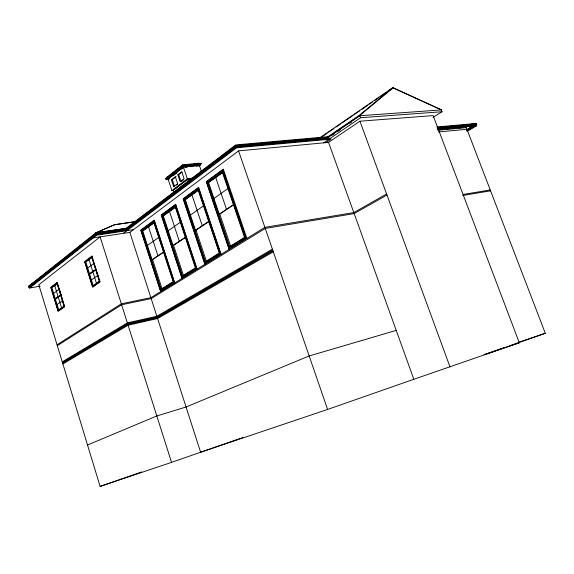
<?xml version="1.0" encoding="UTF-8"?>
<svg xmlns="http://www.w3.org/2000/svg" width="574" height="574" viewBox="0 0 574 574"><rect width="100%" height="100%" fill="white"/><g stroke="black" fill="none" stroke-linecap="round" stroke-linejoin="round"><path stroke-width="0.86" d="M326.828 137.516L359.346 115.324L392.867 87.592L441.593 109.957L392.996 87.922L387.823 91.481M327.689 137.344L359.468 115.675L392.996 87.922M114.886 224.549L95.901 232.829L28.772 286.139L30.522 285.823L28.772 286.139L33.866 282.494M95.951 233.238L28.7 286.598L28.865 287.136L96.145 233.848L126.366 229.349L126.172 228.753L95.951 233.238L96.619 235.211L29.626 288.055L29.468 287.517L96.518 234.529M198.74 166.252L200.132 165.176L199.443 163.145L182.561 164.867L166.725 177.416L167.393 179.44L169.151 179.239M167.378 178.758L165.585 178.858L182.532 165.441L201.223 163.525L199.881 164.681M28.944 287.072L96.288 233.826M165.621 178.959L182.561 165.542L201.252 163.626M166.338 178.693L182.733 165.721L200.52 163.891M167.027 178.335L182.876 165.8L199.759 164.064M29.08 287.043L29.245 287.588L96.339 234.558L126.61 230.023L126.423 229.428L96.145 233.941M166.309 178.6L166.503 179.196L182.905 166.238L200.692 164.401L200.491 163.798M167.228 178.93L183.077 166.417L199.96 164.666M171.425 175.924L167.952 178.665L171.913 190.647L173.671 190.432M172.817 174.826L183.25 166.589L198.339 165.032M167.393 179.44L183.25 166.934L200.132 165.176M168.117 179.174L183.422 167.106L199.4 165.448M173.621 175.45L177 172.788M181.736 169.057L183.084 167.995M171.411 179.777L175.328 176.706L177.653 183.687L173.714 186.715L171.411 179.777L172.315 179.669L176.232 176.605M177.818 174.761L181.757 171.669L184.111 178.715L180.15 181.764L177.818 174.761L178.722 174.661L182.008 172.085M199.845 164.587L201.223 163.525M199.307 165.47L200.692 164.401M176.584 185.093L177.897 184.089M181.714 181.154L183.694 179.626M171.913 190.647L187.339 178.837L193.546 178.127M174.187 192.606L173.362 190.116L187.676 179.174L191.056 178.801M173.362 190.116L187.684 179.181L188.53 181.714M124.845 229.291L235.72 144.921L329.576 136.54M235.57 145.595L125.928 228.933L126.122 229.528L235.806 146.291L235.57 145.595L328.4 137.258L359.876 115.726L441.334 109.914L442.03 111.736L433.047 117.361M123.374 233.338L236.524 147.805L331.112 139.116L325.924 142.625M51.38 287.868L57.622 283.463L51.38 287.868L58.225 310.247L63.104 307.083M85.296 262.239L91.79 257.331L99.338 281.353L92.73 285.996L85.296 262.239L92.342 257.238M93.182 237.923L129.86 232.348L238.562 150.897L328.55 142.388L413.832 379.278L519.298 342.771L433.133 115.582L359.927 121.207L328.55 142.381M53.619 293.35L59.352 289.095M87.707 268.065L93.569 263.71M142.259 231.25L153.889 222.69L173.14 281.683L161.029 289.203L142.259 231.25L154.435 222.612M162.815 216.125L175.816 206.898L162.815 216.125L182.432 275.922L195.397 267.879L175.257 206.97M184.814 199.939L198.166 190.116L219.275 253.062L205.356 261.694L184.814 199.939L198.726 190.051L199.551 192.498M208.061 182.841L222.963 172.229L208.061 182.841L229.593 246.655L244.553 237.378L222.389 172.293M55.398 299.154L61.153 294.957L54.867 299.255L55.398 299.154L58.756 310.139M89.63 274.228L96.181 269.457L89.078 274.322L89.63 274.228L93.282 285.888L92.73 285.996M57.041 304.529L62.824 300.396L62.107 298.064M91.417 279.94L97.996 275.233M147.425 245.45L159.185 237.148M168.196 230.784L180.774 221.901M190.439 215.078L203.928 205.549M213.93 198.482L228.423 188.25M58.225 310.247L64.03 306.164L57.084 283.556M93.282 285.888L96.568 283.585L92.888 271.854L92.335 271.954M97.236 283.118L99.89 281.253M320.479 137.401L392.867 87.592M320.586 137.71L327.237 133.132M328.715 132.12L333.889 128.562M336.106 127.041L340.54 123.991M342.018 122.972L353.096 115.352M354.574 114.341L359.747 110.782M361.964 109.261L367.877 105.193M369.347 104.181L372.304 102.15M374.521 100.622L378.955 97.573M380.433 96.561L386.345 92.493M323.693 142.847L360.608 117.713L442.03 111.736M332.246 135.256L334.455 133.756M337.39 131.755L340.332 129.76M349.889 123.252L351.353 122.255M142.804 231.171L152.074 259.8L163.949 251.756L163.152 249.324M163.368 216.046L173.054 245.586L185.761 236.976M185.373 199.867L195.526 230.361L209.158 221.126M208.627 182.769L219.261 214.281L233.912 204.358M152.074 259.8L163.748 252.165M173.054 245.586L185.61 237.363M195.526 230.361L209.001 221.528M219.261 214.281L233.747 204.774M57.056 344.787L121.322 303.811L150.876 297.662L264.879 227.333L353.821 212.581L386.603 193.969M57.321 345.656L121.623 304.772L151.177 298.609L265.26 228.438L354.187 213.593L386.984 195.024M168.168 285.228L162.105 288.98L152.619 259.699M169.682 284.288L172.709 282.408M189.291 272.133L183.522 275.707L173.606 245.493M190.733 271.237L192.175 270.347M194.335 269.005L195.777 268.115M207.939 260.582L206.468 261.486L196.078 230.274M209.402 259.67L211.598 258.307M213.801 256.944L215.264 256.04M216.728 255.129L218.931 253.765M231.473 245.995L232.965 245.069M235.211 243.677L236.71 242.745M239.702 240.893L241.202 239.968M242.694 239.035L244.94 237.643M62.25 361.871L127.363 322.882L156.867 316.267L272.399 249.159M62.458 362.56L127.607 323.664L157.111 317.027L272.707 250.049M62.674 363.256L127.851 324.439L157.348 317.788L273.009 250.938M62.882 363.952L128.095 325.214L157.592 318.541L273.317 251.828M469.819 127.428L472.129 126.072M475.99 123.797L476.621 123.424L436.886 126.969M467.236 129.401L473.392 125.785M467.229 130.004L474.92 125.484M476.542 124.536L476.671 125.132L466.655 131.008M466.669 130.398L476.678 124.522L476.47 123.977L437.252 127.5M467.408 131.173L476.657 125.756L476.449 125.204L437.245 128.784M126.904 228.273L95.901 232.829L114.692 224.692L136.088 221.528M87.535 445.015L156.824 415.942L186.055 406.995L309.178 355.959L396.232 330.402M129.86 232.348L200.613 452.24L327.596 409.449L413.832 379.278M504.144 347.686L483.99 354.732L519.298 342.771M510.028 345.627L545.3 333.286L466.153 127.22M100.12 486.408L171.526 462.379L100.127 236.868L38.802 284.761L100.12 486.408L141.599 471.979M171.526 462.379L242.831 437.531M519.083 342.19L545.3 333.286M57.658 296.952L58.189 296.851L54.752 285.63M57.723 297.167L58.261 297.067L61.648 308.109M61.088 294.742L54.795 299.04L55.326 298.932L51.911 287.775M29.245 287.588L31.01 287.265M29.626 288.055L40.209 286.132M92.263 271.717L92.816 271.624L89.078 259.706M96.109 269.22L89.006 274.092L89.558 273.992L85.849 262.146M462.644 195.49L490.583 190.826M463.175 194.442L490.246 189.951M96.425 234.601L126.725 230.066L126.911 230.662M96.619 235.211L133.419 229.686M95.901 232.829L126.072 228.352M114.692 224.692L135.78 221.657M470.96 124.214L476.621 123.424M173.714 186.715L174.618 186.607L172.315 179.669M165.585 178.858L167.343 178.665M166.503 179.196L168.261 179.002M185.538 167.278L187.303 167.091M190.848 166.725L192.62 166.539M196.165 166.166L197.937 165.986M438.436 131.97L466.942 129.272M437.46 129.351L476.657 125.756M440.401 129.595L442.181 129.43M446.615 129.021L448.394 128.856M452.836 128.447L454.608 128.282M459.049 127.873L460.829 127.708M437.897 130.262L466.31 127.629M235.706 146.37L329.089 137.853M437.316 128.124L476.678 124.522M329.218 138.564L236.165 147.044L235.921 146.348L126.33 229.5L126.517 230.095L236.28 147.102L236.524 147.805M437.488 128.705L476.671 125.132M236.058 147.123L329.096 138.643M359.876 115.726L360.608 117.713M359.927 121.207L450.038 367.03M238.562 150.897L327.596 409.449M246.899 238.425L223.279 169.115L206.26 181.693L229.098 249.41M215.724 177.553L226.508 209.374M219.828 214.195L230.719 246.454M199.228 164.939L201.352 171.231M221.09 254.347L198.604 187.354L183.128 198.798L204.911 264.327M204.48 207.185L205.305 209.646M183.25 166.589L187.339 178.837M182.561 164.867L183.25 166.934M182.704 165.621L182.905 166.238M191.981 195.009L202.27 225.797M178.722 174.661L181.054 181.657M197.104 269.149L175.658 204.322L161.222 214.999L182.03 278.447M176.369 208.563L179.949 219.397M183.823 231.114L185.208 235.304M169.531 211.519L179.346 241.324M174.747 282.939L154.248 220.158L140.759 230.131L160.663 291.628M156.286 228.265L157.075 230.691M159.708 238.77L160.505 241.209M148.566 226.931L157.958 255.817M59.847 290.709L60.593 293.127M57.199 282.401L50.749 287.287L58.117 311.381L64.683 306.774L57.199 282.401M91.926 256.076L84.593 261.636L92.593 287.222L100.07 281.978L91.926 256.076M57.142 282.946L51.043 287.56L58.168 310.843L64.374 306.487L57.142 282.946M91.862 256.671L84.923 261.923L92.658 286.641L99.725 281.683L91.862 256.671M154.191 220.581L141.01 230.317L160.727 291.219L174.474 282.731L154.191 220.581M175.587 204.767L161.488 215.185L182.094 278.024L196.817 268.933L175.587 204.767M198.532 187.813L183.407 198.991L204.983 263.889L220.789 254.131L198.532 187.813M222.805 169.882L206.561 181.886L229.177 248.951L246.167 238.461L222.805 169.882M154.011 221.844L141.756 230.877L160.907 290.014L173.678 282.107L154.011 221.844M175.393 206.088L162.284 215.752L182.295 276.761L195.964 268.302L175.393 206.088M198.31 189.198L184.254 199.558L205.212 262.576L219.878 253.493L198.31 189.198M222.554 171.332L207.458 182.46L229.428 247.573L245.198 237.808L222.554 171.332"/></g></svg>
